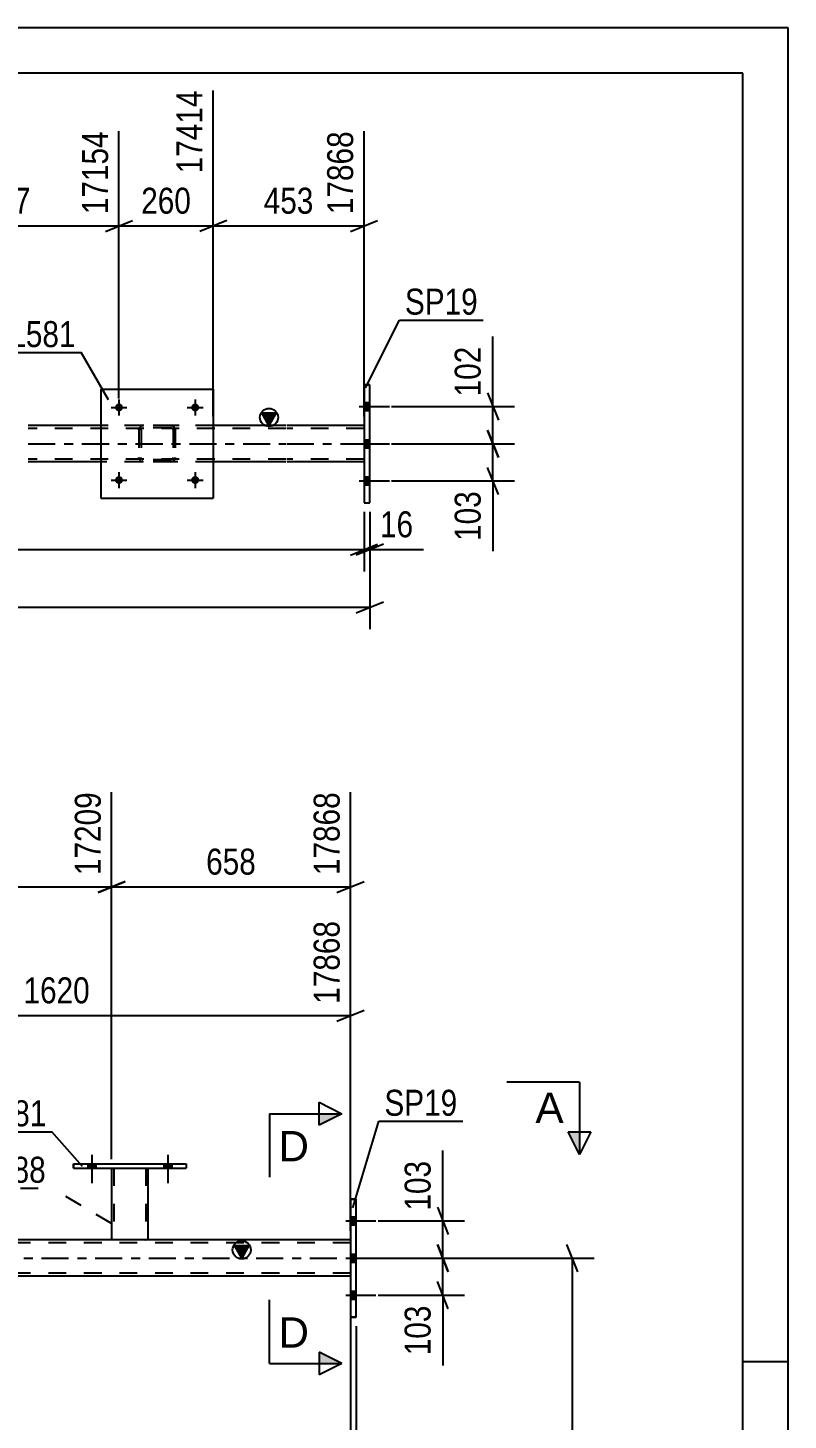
# Model space of a CAD drawing. Header units: millimetres. Extents: x 0 to 841, y 0 to 594.
# Drawn here: x 757.2 to 841, y 440.6 to 594 of the extents above; entities that cross this region are included whole.
import ezdxf

# ---------------------------------------------------------------- set-up
doc = ezdxf.new("R2010")
doc.units = ezdxf.units.MM
doc.linetypes.add('DXK_LINE_DOT2', pattern=[3.9198, 1.9599, -1.9599])
doc.linetypes.add('DXK_LINE_DOT3', pattern=[5.9187, 2.979, -0.9799, 0.9799, -0.9799])
doc.styles.add('Arial', font='ARIAL.TTF', dxfattribs={"height": 0.2})
doc.styles.add('Arial Narrow', font='ARIALN.TTF', dxfattribs={"height": 0.2})

# ---------------------------------------------------------------- blocks, each defined once
blk = doc.blocks.new('Unknown-800831068-1133')
at = {"color": 5, "linetype": 'Continuous'}
for p, q in [((841, 594), (0, 594)), ((841, 0), (841, 594)), ((836, 589), (5, 589)), ((836, 5), (836, 589)), ((841, 447), (836, 447))]:
    blk.add_line(p, q, dxfattribs=at)
blk = doc.blocks.new('Part-800831068-4525 - 4475')
at = {"linetype": 'Continuous'}
blk.add_hatch(color=2, dxfattribs=at).paths.add_polyline_path([(783.75, 550.17), (782.95, 551.57), (784.55, 551.57)])
at = {"color": 2, "linetype": 'Continuous'}
for p, q in [((783.75, 550.17), (782.95, 551.57)), ((782.95, 551.57), (784.55, 551.57)), ((784.55, 551.57), (783.75, 550.17)), ((765.21, 550.17), (757.21, 550.17)), ((785.61, 550.17), (777.61, 550.17)), ((794.23, 550.17), (785.71, 550.17)), ((765.21, 546.17), (757.21, 546.17)), ((785.61, 546.17), (777.61, 546.17)), ((794.23, 546.17), (785.71, 546.17))]:
    blk.add_line(p, q, dxfattribs=at)
at = {"color": 7, "linetype": 'DXK_LINE_DOT2'}
for p, q in [((785.61, 550.17), (757.21, 550.17)), ((785.61, 549.85), (757.21, 549.85)), ((777.61, 550.17), (765.21, 550.17)), ((794.23, 550.17), (785.71, 550.17)), ((794.23, 549.85), (785.71, 549.85)), ((794.23, 550.17), (794.23, 546.17)), ((785.61, 546.49), (757.21, 546.49)), ((794.23, 546.49), (785.71, 546.49)), ((777.61, 546.17), (765.21, 546.17))]:
    blk.add_line(p, q, dxfattribs=at)
at = {"color": 7, "linetype": 'DXK_LINE_DOT3'}
for p, q in [((757.21, 548.17), (785.61, 548.17)), ((785.71, 548.17), (794.23, 548.17))]:
    blk.add_line(p, q, dxfattribs=at)
at = {"color": 2, "linetype": 'Continuous'}
blk.add_circle((783.75, 551.07), 1, dxfattribs=at)
blk = doc.blocks.new('Bolt-800831068-4528 - 4475')
at = {"linetype": 'Continuous'}
for points in [[(794.87, 551.83), (794.87, 552.71), (794.23, 552.71), (794.23, 551.83)], [(794.87, 551.83), (794.87, 552.71), (794.23, 552.71), (794.23, 551.83)], [(794.87, 551.83), (794.87, 552.71), (794.23, 552.71), (794.23, 551.83)], [(794.87, 547.73), (794.87, 548.61), (794.23, 548.61), (794.23, 547.73)], [(794.87, 547.73), (794.87, 548.61), (794.23, 548.61), (794.23, 547.73)], [(794.87, 543.63), (794.87, 544.51), (794.23, 544.51), (794.23, 543.63)], [(794.87, 543.63), (794.87, 544.51), (794.23, 544.51), (794.23, 543.63)], [(794.87, 543.63), (794.87, 544.51), (794.23, 544.51), (794.23, 543.63)]]:
    blk.add_hatch(color=1, dxfattribs=at).paths.add_polyline_path(points)
at = {"color": 1, "linetype": 'Continuous'}
for p, q in [((794.23, 552.71), (794.87, 552.71)), ((794.23, 552.71), (794.87, 552.71)), ((794.23, 552.71), (794.87, 552.71)), ((793.71, 552.27), (797.03, 552.27)), ((793.71, 552.27), (797.03, 552.27)), ((793.71, 552.27), (797.03, 552.27)), ((794.23, 551.83), (794.87, 551.83)), ((794.23, 551.83), (794.87, 551.83)), ((794.23, 551.83), (794.87, 551.83)), ((793.71, 548.17), (797.03, 548.17)), ((793.71, 548.17), (797.03, 548.17)), ((794.23, 548.61), (794.87, 548.61)), ((794.23, 548.61), (794.87, 548.61)), ((794.23, 547.73), (794.87, 547.73)), ((794.23, 547.73), (794.87, 547.73)), ((793.71, 544.07), (797.03, 544.07)), ((793.71, 544.07), (797.03, 544.07)), ((793.71, 544.07), (797.03, 544.07)), ((794.23, 544.51), (794.87, 544.51)), ((794.23, 544.51), (794.87, 544.51)), ((794.23, 544.51), (794.87, 544.51)), ((794.23, 543.63), (794.87, 543.63)), ((794.23, 543.63), (794.87, 543.63)), ((794.23, 543.63), (794.87, 543.63))]:
    blk.add_line(p, q, dxfattribs=at)
blk = doc.blocks.new('Part-800831068-4561 - 4475')
at = {"color": 2, "linetype": 'Continuous'}
for p, q in [((794.23, 554.67), (794.87, 554.67)), ((794.23, 554.67), (794.23, 554.67)), ((794.23, 554.67), (794.23, 541.67)), ((794.87, 554.67), (794.87, 554.67)), ((794.87, 541.67), (794.87, 554.67)), ((794.23, 541.67), (794.87, 541.67))]:
    blk.add_line(p, q, dxfattribs=at)
at = {"color": 7, "linetype": 'DXK_LINE_DOT2'}
for p, q in [((794.87, 554.67), (794.23, 554.67)), ((794.23, 554.67), (794.23, 554.67)), ((794.87, 554.67), (794.87, 554.67)), ((794.23, 541.67), (794.23, 541.67)), ((794.23, 541.67), (794.87, 541.67)), ((794.87, 541.67), (794.87, 541.67))]:
    blk.add_line(p, q, dxfattribs=at)
blk = doc.blocks.new('Part-800831068-6650 - 4475')
at = {"color": 7, "linetype": 'DXK_LINE_DOT2'}
for p, q in [((769.41, 549.69), (769.44, 549.87)), ((769.44, 549.87), (769.41, 549.69)), ((769.41, 549.69), (769.41, 546.65)), ((769.65, 549.69), (769.66, 549.78)), ((769.65, 549.69), (769.65, 546.65)), ((769.66, 549.78), (769.72, 549.86)), ((769.7, 550.13), (769.89, 550.17)), ((769.89, 550.17), (769.7, 550.13)), ((769.72, 549.86), (769.79, 549.91)), ((769.79, 549.91), (769.89, 549.93)), ((772.93, 550.17), (769.89, 550.17)), ((772.93, 549.93), (769.89, 549.93)), ((772.93, 550.17), (773.11, 550.13)), ((773.11, 550.13), (772.93, 550.17)), ((772.93, 549.93), (773.02, 549.91)), ((773.02, 549.91), (773.1, 549.86)), ((773.1, 549.86), (773.15, 549.78)), ((773.15, 549.78), (773.17, 549.69)), ((773.17, 549.69), (773.17, 546.65)), ((773.37, 549.87), (773.41, 549.69)), ((773.41, 549.69), (773.37, 549.87)), ((773.41, 549.69), (773.41, 546.65)), ((769.44, 546.47), (769.41, 546.65)), ((769.41, 546.65), (769.44, 546.47)), ((769.66, 546.56), (769.65, 546.65)), ((769.72, 546.48), (769.66, 546.56)), ((769.89, 546.17), (769.7, 546.21)), ((769.7, 546.21), (769.89, 546.17)), ((769.79, 546.43), (769.72, 546.48)), ((769.89, 546.41), (769.79, 546.43)), ((772.93, 546.41), (769.89, 546.41)), ((773.02, 546.43), (772.93, 546.41)), ((773.11, 546.21), (772.93, 546.17)), ((772.93, 546.17), (773.11, 546.21)), ((773.1, 546.48), (773.02, 546.43)), ((773.15, 546.56), (773.1, 546.48)), ((773.17, 546.65), (773.15, 546.56)), ((773.41, 546.65), (773.37, 546.47)), ((773.37, 546.47), (773.41, 546.65)), ((772.93, 546.17), (769.89, 546.17))]:
    blk.add_line(p, q, dxfattribs=at)
at = {"color": 7, "linetype": 'DXK_LINE_DOT3'}
blk.add_line((771.41, 548.17), (771.41, 548.17), dxfattribs=at)
at = {"color": 7, "linetype": 'DXK_LINE_DOT2'}
for centre, start, end in [((769.89, 549.69), 112.5, 157.5), ((769.89, 549.69), 112.5, 157.5), ((772.93, 549.69), 22.5, 67.5), ((772.93, 549.69), 22.5, 67.5), ((769.89, 546.65), 202.5, 247.5), ((769.89, 546.65), 202.5, 247.5), ((772.93, 546.65), 292.5, 337.5), ((772.93, 546.65), 292.5, 337.5)]:
    blk.add_arc(centre, 0.48, start, end, dxfattribs=at)
blk = doc.blocks.new('Part-800831068-6651 - 4475')
at = {"color": 2, "linetype": 'Continuous'}
for p, q in [((765.21, 554.17), (765.21, 542.17)), ((765.21, 554.17), (777.61, 554.17)), ((777.61, 554.17), (777.61, 542.17)), ((765.21, 542.17), (777.61, 542.17))]:
    blk.add_line(p, q, dxfattribs=at)
blk = doc.blocks.new('Bolt-800831068-6679 - 4475')
at = {"linetype": 'Continuous'}
for points in [[(767.65, 544.17, -1), (766.77, 544.17, -1)], [(776.05, 544.17, -1), (775.17, 544.17, -1)]]:
    blk.add_hatch(color=1, dxfattribs=at).paths.add_polyline_path(points)
at = {"color": 1, "linetype": 'Continuous'}
for p, q in [((767.21, 545.05), (767.21, 543.29)), ((775.61, 545.05), (775.61, 543.29)), ((766.33, 544.17), (768.09, 544.17)), ((774.73, 544.17), (776.49, 544.17))]:
    blk.add_line(p, q, dxfattribs=at)
blk = doc.blocks.new('Bolt-800831068-6680 - 4475')
at = {"linetype": 'Continuous'}
for points in [[(767.65, 552.17, -1), (766.77, 552.17, -1)], [(776.05, 552.17, -1), (775.17, 552.17, -1)]]:
    blk.add_hatch(color=1, dxfattribs=at).paths.add_polyline_path(points)
at = {"color": 1, "linetype": 'Continuous'}
for p, q in [((767.21, 553.05), (767.21, 551.29)), ((775.61, 553.05), (775.61, 551.29)), ((766.33, 552.17), (768.09, 552.17)), ((774.73, 552.17), (776.49, 552.17))]:
    blk.add_line(p, q, dxfattribs=at)
blk = doc.blocks.new('Bolt-800831068-3396 - 3195')
at = {"linetype": 'Continuous'}
for points in [[(793.38, 462.1), (793.38, 462.98), (792.74, 462.98), (792.74, 462.1)], [(793.38, 462.1), (793.38, 462.98), (792.74, 462.98), (792.74, 462.1)], [(793.38, 462.1), (793.38, 462.98), (792.74, 462.98), (792.74, 462.1)], [(793.38, 458), (793.38, 458.88), (792.74, 458.88), (792.74, 458)], [(793.38, 458), (793.38, 458.88), (792.74, 458.88), (792.74, 458)], [(793.38, 453.9), (793.38, 454.78), (792.74, 454.78), (792.74, 453.9)], [(793.38, 453.9), (793.38, 454.78), (792.74, 454.78), (792.74, 453.9)], [(793.38, 453.9), (793.38, 454.78), (792.74, 454.78), (792.74, 453.9)]]:
    blk.add_hatch(color=1, dxfattribs=at).paths.add_polyline_path(points)
at = {"color": 1, "linetype": 'Continuous'}
for p, q in [((792.22, 462.54), (795.54, 462.54)), ((792.22, 462.54), (795.54, 462.54)), ((792.22, 462.54), (795.54, 462.54)), ((792.74, 462.98), (793.38, 462.98)), ((792.74, 462.98), (793.38, 462.98)), ((792.74, 462.98), (793.38, 462.98)), ((792.74, 462.1), (793.38, 462.1)), ((792.74, 462.1), (793.38, 462.1)), ((792.74, 462.1), (793.38, 462.1)), ((792.74, 458.88), (793.38, 458.88)), ((792.74, 458.88), (793.38, 458.88)), ((792.22, 458.44), (795.54, 458.44)), ((792.22, 458.44), (795.54, 458.44)), ((792.74, 458), (793.38, 458)), ((792.74, 458), (793.38, 458)), ((792.22, 454.34), (795.54, 454.34)), ((792.22, 454.34), (795.54, 454.34)), ((792.22, 454.34), (795.54, 454.34)), ((792.74, 454.78), (793.38, 454.78)), ((792.74, 454.78), (793.38, 454.78)), ((792.74, 454.78), (793.38, 454.78)), ((792.74, 453.9), (793.38, 453.9)), ((792.74, 453.9), (793.38, 453.9)), ((792.74, 453.9), (793.38, 453.9))]:
    blk.add_line(p, q, dxfattribs=at)
blk = doc.blocks.new('Part-800831068-3322 - 3195')
at = {"linetype": 'Continuous'}
blk.add_hatch(color=2, dxfattribs=at).paths.add_polyline_path([(780.74, 458.44), (779.94, 459.84), (781.54, 459.84)])
at = {"color": 2, "linetype": 'Continuous'}
for p, q in [((766.4, 460.44), (719.32, 460.44)), ((792.74, 460.44), (770.4, 460.44)), ((780.74, 458.44), (779.94, 459.84)), ((779.94, 459.84), (781.54, 459.84)), ((781.54, 459.84), (780.74, 458.44)), ((792.74, 456.44), (732.2, 456.44))]:
    blk.add_line(p, q, dxfattribs=at)
at = {"color": 7, "linetype": 'DXK_LINE_DOT2'}
for p, q in [((770.4, 460.44), (766.4, 460.44)), ((792.74, 460.44), (792.74, 456.44)), ((792.74, 460.12), (78.02, 460.12)), ((792.74, 456.76), (78.02, 456.76))]:
    blk.add_line(p, q, dxfattribs=at)
at = {"color": 7, "linetype": 'DXK_LINE_DOT3'}
blk.add_line((78.02, 458.44), (792.74, 458.44), dxfattribs=at)
at = {"color": 2, "linetype": 'Continuous'}
blk.add_circle((780.74, 459.34), 1, dxfattribs=at)
blk = doc.blocks.new('Part-800831068-3426 - 3195')
at = {"color": 2, "linetype": 'Continuous'}
for p, q in [((792.74, 464.94), (792.74, 464.94)), ((793.38, 464.94), (792.74, 464.94)), ((792.74, 464.94), (792.74, 451.94)), ((793.38, 464.94), (793.38, 464.94)), ((793.38, 451.94), (793.38, 464.94)), ((792.74, 451.94), (792.74, 451.94)), ((792.74, 451.94), (793.38, 451.94)), ((793.38, 451.94), (793.38, 451.94))]:
    blk.add_line(p, q, dxfattribs=at)
at = {"color": 7, "linetype": 'DXK_LINE_DOT2'}
for p, q in [((792.74, 464.94), (793.38, 464.94)), ((793.38, 451.94), (792.74, 451.94))]:
    blk.add_line(p, q, dxfattribs=at)
blk = doc.blocks.new('Part-800831068-6989 - 3195')
at = {"color": 2, "linetype": 'Continuous'}
for p, q in [((766.4, 468.35), (766.4, 460.44)), ((770.4, 468.35), (770.4, 460.44)), ((770.36, 460.44), (766.4, 460.44)), ((770.4, 460.44), (770.36, 460.44))]:
    blk.add_line(p, q, dxfattribs=at)
at = {"color": 7, "linetype": 'DXK_LINE_DOT2'}
for p, q in [((766.4, 468.35), (770.4, 468.35)), ((766.4, 468.35), (766.4, 468.35)), ((766.4, 468.35), (766.4, 468.35)), ((766.64, 468.35), (766.64, 460.44)), ((770.16, 468.35), (770.16, 460.44)), ((770.4, 468.35), (770.4, 468.35)), ((770.4, 468.35), (770.4, 468.35)), ((770.14, 460.44), (770.16, 460.44))]:
    blk.add_line(p, q, dxfattribs=at)
blk = doc.blocks.new('Part-800831068-6990 - 3195')
at = {"color": 2, "linetype": 'Continuous'}
for p, q in [((762.2, 468.35), (762.2, 468.83)), ((762.2, 468.83), (762.2, 468.83)), ((762.2, 468.83), (774.6, 468.83)), ((762.2, 468.35), (762.2, 468.35)), ((762.2, 468.35), (774.6, 468.35)), ((774.6, 468.83), (774.6, 468.35))]:
    blk.add_line(p, q, dxfattribs=at)
at = {"color": 7, "linetype": 'DXK_LINE_DOT2'}
for p, q in [((762.2, 468.83), (762.2, 468.35)), ((762.2, 468.83), (762.2, 468.83)), ((762.2, 468.35), (762.2, 468.35)), ((774.6, 468.83), (774.6, 468.35))]:
    blk.add_line(p, q, dxfattribs=at)
blk = doc.blocks.new('Bolt-800831068-7018 - 3195')
at = {"linetype": 'Continuous'}
for points in [[(763.76, 468.35), (764.64, 468.35), (764.64, 468.83), (763.76, 468.83)], [(772.16, 468.35), (773.04, 468.35), (773.04, 468.83), (772.16, 468.83)]]:
    blk.add_hatch(color=1, dxfattribs=at).paths.add_polyline_path(points)
at = {"color": 1, "linetype": 'Continuous'}
for p, q in [((764.2, 469.83), (764.2, 466.71)), ((772.6, 469.83), (772.6, 466.71)), ((763.76, 468.83), (763.76, 468.35)), ((764.64, 468.83), (764.64, 468.35)), ((772.16, 468.83), (772.16, 468.35)), ((773.04, 468.83), (773.04, 468.35))]:
    blk.add_line(p, q, dxfattribs=at)
blk = doc.blocks.new('Bolt-800831068-7019 - 3195')
at = {"linetype": 'Continuous'}
for points in [[(763.76, 468.35), (764.64, 468.35), (764.64, 468.83), (763.76, 468.83)], [(772.16, 468.35), (773.04, 468.35), (773.04, 468.83), (772.16, 468.83)]]:
    blk.add_hatch(color=1, dxfattribs=at).paths.add_polyline_path(points)
at = {"color": 1, "linetype": 'Continuous'}
for p, q in [((764.2, 469.83), (764.2, 466.71)), ((772.6, 469.83), (772.6, 466.71)), ((763.76, 468.83), (763.76, 468.35)), ((764.64, 468.83), (764.64, 468.35)), ((772.16, 468.83), (772.16, 468.35)), ((773.04, 468.83), (773.04, 468.35))]:
    blk.add_line(p, q, dxfattribs=at)
blk = doc.blocks.new('StraightDimension-800831068-12046 - 4475')
at = {"color": 7, "linetype": 'Continuous'}
for p, q in [((807.84, 549.67), (809.04, 546.67)), ((797.27, 548.17), (810.84, 548.17)), ((808.44, 544.07), (808.44, 548.17)), ((809.04, 542.57), (807.84, 545.57)), ((797.27, 544.07), (810.84, 544.07))]:
    blk.add_line(p, q, dxfattribs=at)
at = {"color": 0}
blk.add_wipeout([(807.69, 543.54), (803.49, 543.54), (803.49, 536.86), (807.69, 536.86)], dxfattribs=at)
at = {"color": 7, "linetype": 'Continuous'}
blk.add_line((808.44, 544.07), (808.44, 536.33), dxfattribs=at)
blk.add_line((808.44, 544.07), (808.44, 536.33), dxfattribs=at)
at = {"color": 3, "style": 'Arial Narrow'}
blk.add_text('103', height=2.863, rotation=90.0002, dxfattribs=at).set_placement((807.09, 537.46))
blk = doc.blocks.new('StraightDimension-800831068-11054 - 4475')
at = {"color": 7, "linetype": 'Continuous'}
for p, q in [((777.61, 551.17), (777.61, 587.11)), ((794.23, 551.17), (794.23, 582.61)), ((779.11, 572.77), (776.11, 571.57)), ((792.73, 571.57), (795.73, 572.77)), ((777.61, 572.17), (794.23, 572.17))]:
    blk.add_line(p, q, dxfattribs=at)
at = {"color": 0}
blk.add_wipeout([(789.26, 572.92), (789.26, 577.12), (782.57, 577.12), (782.57, 572.92)], dxfattribs=at)
at = {"color": 3, "style": 'Arial Narrow'}
blk.add_text('453', height=2.863, dxfattribs=at).set_placement((783.17, 573.52))
at = {"color": 0, "linetype": 'Continuous'}
blk.add_wipeout([(793.63, 583.21), (789.43, 583.21), (789.43, 572.87), (793.63, 572.87)], dxfattribs=at)
at = {"color": 3, "linetype": 'Continuous', "style": 'Arial Narrow'}
blk.add_text('17868', height=2.863, rotation=90.0002, dxfattribs=at).set_placement((793.03, 573.47))
blk = doc.blocks.new('StraightDimension-800831068-11055 - 4475')
at = {"color": 7, "linetype": 'Continuous'}
for p, q in [((777.61, 551.17), (777.61, 587.11)), ((767.21, 553.17), (767.21, 582.61)), ((765.71, 571.57), (768.71, 572.77)), ((779.11, 572.77), (776.11, 571.57)), ((767.21, 572.17), (777.61, 572.17))]:
    blk.add_line(p, q, dxfattribs=at)
at = {"color": 0}
blk.add_wipeout([(775.75, 572.92), (775.75, 577.12), (769.06, 577.12), (769.06, 572.92)], dxfattribs=at)
at = {"color": 3, "style": 'Arial Narrow'}
blk.add_text('260', height=2.863, dxfattribs=at).set_placement((769.66, 573.52))
at = {"color": 0, "linetype": 'Continuous'}
blk.add_wipeout([(777.01, 587.71), (772.81, 587.71), (772.81, 577.37), (777.01, 577.37)], dxfattribs=at)
at = {"color": 3, "linetype": 'Continuous', "style": 'Arial Narrow'}
blk.add_text('17414', height=2.863, rotation=90.0002, dxfattribs=at).set_placement((776.41, 577.97))
blk = doc.blocks.new('StraightDimension-800831068-11056 - 4475')
at = {"color": 7, "linetype": 'Continuous'}
for p, q in [((740.43, 551.17), (740.43, 587.11)), ((767.21, 553.17), (767.21, 582.61)), ((741.93, 572.77), (738.93, 571.57)), ((765.71, 571.57), (768.71, 572.77)), ((740.43, 572.17), (767.21, 572.17))]:
    blk.add_line(p, q, dxfattribs=at)
at = {"color": 0, "linetype": 'Continuous'}
blk.add_wipeout([(766.61, 583.21), (762.41, 583.21), (762.41, 572.87), (766.61, 572.87)], dxfattribs=at)
at = {"color": 0}
blk.add_wipeout([(758.07, 572.92), (758.07, 577.12), (749.56, 577.12), (749.56, 572.92)], dxfattribs=at)
at = {"color": 3, "linetype": 'Continuous', "style": 'Arial Narrow'}
blk.add_text('17154', height=2.863, rotation=90.0002, dxfattribs=at).set_placement((766.01, 573.47))
at = {"color": 3, "style": 'Arial Narrow'}
blk.add_text('1017', height=2.863, dxfattribs=at).set_placement((750.16, 573.52))
blk = doc.blocks.new('StraightDimension-800831068-12045 - 4475')
at = {"color": 7, "linetype": 'Continuous'}
for p, q in [((807.84, 553.77), (809.04, 550.77)), ((797.27, 552.27), (810.84, 552.27)), ((808.44, 548.17), (808.44, 552.27)), ((809.04, 546.67), (807.84, 549.67)), ((797.27, 548.17), (810.84, 548.17))]:
    blk.add_line(p, q, dxfattribs=at)
at = {"color": 0}
blk.add_wipeout([(807.69, 559.48), (803.49, 559.48), (803.49, 552.79), (807.69, 552.79)], dxfattribs=at)
at = {"color": 7, "linetype": 'Continuous'}
blk.add_line((808.44, 552.27), (808.44, 560), dxfattribs=at)
blk.add_line((808.44, 552.27), (808.44, 560), dxfattribs=at)
at = {"color": 3, "style": 'Arial Narrow'}
blk.add_text('102', height=2.863, rotation=90.0002, dxfattribs=at).set_placement((807.09, 553.39))
blk = doc.blocks.new('StraightDimension-800831068-11753 - 4475')
at = {"color": 7, "linetype": 'Continuous'}
for p, q in [((794.87, 540.67), (794.87, 527.75)), ((94.29, 530.15), (794.87, 530.15)), ((793.37, 529.55), (796.37, 530.75))]:
    blk.add_line(p, q, dxfattribs=at)
blk = doc.blocks.new('StraightDimension-800831068-11764 - 4475')
at = {"color": 7, "linetype": 'Continuous'}
for p, q in [((794.23, 540.67), (794.23, 534.11)), ((794.87, 540.67), (794.87, 534.11)), ((792.73, 535.91), (795.73, 537.11)), ((796.37, 537.11), (793.37, 535.91)), ((794.23, 536.51), (794.87, 536.51))]:
    blk.add_line(p, q, dxfattribs=at)
at = {"color": 0}
blk.add_wipeout([(800.25, 537.26), (800.25, 541.46), (795.39, 541.46), (795.39, 537.26)], dxfattribs=at)
at = {"color": 7, "linetype": 'Continuous'}
blk.add_line((794.87, 536.51), (800.77, 536.51), dxfattribs=at)
blk.add_line((794.87, 536.51), (800.77, 536.51), dxfattribs=at)
at = {"color": 3, "style": 'Arial Narrow'}
blk.add_text('16', height=2.863, dxfattribs=at).set_placement((795.99, 537.86))
blk = doc.blocks.new('StraightDimension-800831068-11765 - 4475')
at = {"color": 7, "linetype": 'Continuous'}
for p, q in [((794.23, 540.67), (794.23, 534.11)), ((792.73, 535.91), (795.73, 537.11)), ((94.93, 536.51), (794.23, 536.51))]:
    blk.add_line(p, q, dxfattribs=at)
blk = doc.blocks.new('StraightDimension-800831068-10512 - 3195')
at = {"color": 7, "linetype": 'Continuous'}
for p, q in [((802.32, 459.94), (803.52, 456.94)), ((795.78, 458.44), (805.32, 458.44)), ((802.92, 454.34), (802.92, 458.44)), ((803.52, 452.84), (802.32, 455.84)), ((795.78, 454.34), (805.32, 454.34))]:
    blk.add_line(p, q, dxfattribs=at)
at = {"color": 0}
blk.add_wipeout([(802.17, 453.82), (797.97, 453.82), (797.97, 447.13), (802.17, 447.13)], dxfattribs=at)
at = {"color": 7, "linetype": 'Continuous'}
blk.add_line((802.92, 454.34), (802.92, 446.61), dxfattribs=at)
blk.add_line((802.92, 454.34), (802.92, 446.61), dxfattribs=at)
at = {"color": 3, "style": 'Arial Narrow'}
blk.add_text('103', height=2.863, rotation=90.0002, dxfattribs=at).set_placement((801.57, 447.73))
blk = doc.blocks.new('StraightDimension-800831068-3844 - 3195')
at = {"color": 7, "linetype": 'Continuous'}
for p, q in [((727.94, 457.44), (727.94, 495.6)), ((792.74, 465.94), (792.74, 495.6)), ((729.44, 485.76), (726.44, 484.56)), ((727.94, 485.16), (792.74, 485.16)), ((791.24, 484.56), (794.24, 485.76))]:
    blk.add_line(p, q, dxfattribs=at)
at = {"color": 0, "linetype": 'Continuous'}
blk.add_wipeout([(792.14, 496.2), (787.94, 496.2), (787.94, 485.86), (792.14, 485.86)], dxfattribs=at)
at = {"color": 0}
blk.add_wipeout([(764.59, 485.91), (764.59, 490.11), (756.08, 490.11), (756.08, 485.91)], dxfattribs=at)
at = {"color": 3, "linetype": 'Continuous', "style": 'Arial Narrow'}
blk.add_text('17868', height=2.863, rotation=90.0002, dxfattribs=at).set_placement((791.54, 486.46))
at = {"color": 3, "style": 'Arial Narrow'}
blk.add_text('1620', height=2.863, dxfattribs=at).set_placement((756.68, 486.51))
blk = doc.blocks.new('StraightDimension-800831068-3964 - 3195')
at = {"color": 7, "linetype": 'Continuous'}
blk.add_line((793.38, 450.94), (793.38, 292.3), dxfattribs=at)
blk = doc.blocks.new('StraightDimension-800831068-10552 - 3195')
at = {"color": 7, "linetype": 'Continuous'}
for p, q in [((715.32, 469.35), (715.32, 509.78)), ((766.4, 469.35), (766.4, 509.78)), ((716.82, 499.94), (713.82, 498.74)), ((715.32, 499.34), (766.4, 499.34)), ((764.9, 498.74), (767.9, 499.94))]:
    blk.add_line(p, q, dxfattribs=at)
at = {"color": 0, "linetype": 'Continuous'}
blk.add_wipeout([(765.8, 510.38), (761.6, 510.38), (761.6, 500.04), (765.8, 500.04)], dxfattribs=at)
at = {"color": 0}
blk.add_wipeout([(745.11, 500.09), (745.11, 504.29), (736.6, 504.29), (736.6, 500.09)], dxfattribs=at)
at = {"color": 3, "linetype": 'Continuous', "style": 'Arial Narrow'}
blk.add_text('17209', height=2.863, rotation=90.0002, dxfattribs=at).set_placement((765.2, 500.64))
at = {"color": 3, "style": 'Arial Narrow'}
blk.add_text('1277', height=2.863, dxfattribs=at).set_placement((737.2, 500.69))
blk = doc.blocks.new('StraightDimension-800831068-4354 - 3195')
at = {"color": 7, "linetype": 'Continuous'}
for p, q in [((817.81, 456.94), (816.61, 459.94)), ((794.38, 458.44), (819.61, 458.44)), ((817.21, 332.58), (817.21, 458.44)), ((816.61, 334.08), (817.81, 331.08)), ((748.8, 332.58), (819.61, 332.58))]:
    blk.add_line(p, q, dxfattribs=at)
at = {"color": 0}
blk.add_wipeout([(816.46, 399.77), (812.26, 399.77), (812.26, 391.26), (816.46, 391.26)], dxfattribs=at)
at = {"color": 3, "style": 'Arial Narrow'}
blk.add_text('3147', height=2.863, rotation=90.0002, dxfattribs=at).set_placement((815.86, 391.86))
blk = doc.blocks.new('StraightDimension-800831068-4364 - 3195')
at = {"color": 7, "linetype": 'Continuous'}
for p, q in [((792.74, 455.44), (792.74, 391.61)), ((747.16, 336.22), (747.16, 396.86)), ((748.66, 394.61), (745.66, 393.41)), ((791.24, 393.41), (794.24, 394.61)), ((747.16, 394.01), (792.74, 394.01))]:
    blk.add_line(p, q, dxfattribs=at)
at = {"color": 0}
blk.add_wipeout([(774.2, 394.76), (774.2, 398.96), (765.69, 398.96), (765.69, 394.76)], dxfattribs=at)
at = {"color": 3, "style": 'Arial Narrow'}
blk.add_text('1139', height=2.863, dxfattribs=at).set_placement((766.29, 395.36))
blk = doc.blocks.new('StraightDimension-800831068-10511 - 3195')
at = {"color": 7, "linetype": 'Continuous'}
for p, q in [((802.32, 464.04), (803.52, 461.04)), ((795.78, 462.54), (805.32, 462.54)), ((802.92, 458.44), (802.92, 462.54)), ((803.52, 456.94), (802.32, 459.94)), ((795.78, 458.44), (805.32, 458.44))]:
    blk.add_line(p, q, dxfattribs=at)
at = {"color": 0}
blk.add_wipeout([(802.17, 469.75), (797.97, 469.75), (797.97, 463.07), (802.17, 463.07)], dxfattribs=at)
at = {"color": 7, "linetype": 'Continuous'}
blk.add_line((802.92, 462.54), (802.92, 470.28), dxfattribs=at)
blk.add_line((802.92, 462.54), (802.92, 470.28), dxfattribs=at)
at = {"color": 3, "style": 'Arial Narrow'}
blk.add_text('103', height=2.863, rotation=90.0002, dxfattribs=at).set_placement((801.57, 463.67))
blk = doc.blocks.new('StraightDimension-800831068-10551 - 3195')
at = {"color": 7, "linetype": 'Continuous'}
for p, q in [((766.4, 469.35), (766.4, 509.78)), ((792.74, 461.44), (792.74, 509.78)), ((767.9, 499.94), (764.9, 498.74)), ((766.4, 499.34), (792.74, 499.34)), ((791.24, 498.74), (794.24, 499.94))]:
    blk.add_line(p, q, dxfattribs=at)
at = {"color": 0, "linetype": 'Continuous'}
blk.add_wipeout([(792.14, 510.38), (787.94, 510.38), (787.94, 500.04), (792.14, 500.04)], dxfattribs=at)
at = {"color": 0}
blk.add_wipeout([(782.91, 500.09), (782.91, 504.29), (776.22, 504.29), (776.22, 500.09)], dxfattribs=at)
at = {"color": 3, "linetype": 'Continuous', "style": 'Arial Narrow'}
blk.add_text('17868', height=2.863, rotation=90.0002, dxfattribs=at).set_placement((791.54, 500.64))
at = {"color": 3, "style": 'Arial Narrow'}
blk.add_text('658', height=2.863, dxfattribs=at).set_placement((776.82, 500.69))
blk = doc.blocks.new('Mark-800831068-4557 - 4475')
at = {"color": 0}
blk.add_wipeout([(806.78, 562.4), (806.78, 565.4), (798.74, 565.4), (798.74, 562.4)], dxfattribs=at)
blk.add_wipeout([(806.78, 562.4), (806.78, 565.4), (798.74, 565.4), (798.74, 562.4)], dxfattribs=at)
at = {"color": 30, "linetype": 'Continuous'}
for p, q in [((794.38, 554.33), (798.14, 561.8)), ((798.14, 561.8), (807.38, 561.8))]:
    blk.add_line(p, q, dxfattribs=at)
at = {"color": 3, "style": 'Arial Narrow'}
blk.add_text('SP19', height=2.863, dxfattribs=at).set_placement((798.74, 562.4))
blk = doc.blocks.new('Mark-800831068-11818 - 4475')
at = {"color": 0}
blk.add_wipeout([(762.44, 558.82), (762.44, 561.82), (752.93, 561.82), (752.93, 558.82)], dxfattribs=at)
blk.add_wipeout([(762.44, 558.82), (762.44, 561.82), (752.93, 561.82), (752.93, 558.82)], dxfattribs=at)
at = {"color": 30, "linetype": 'Continuous'}
for p in [(752.33, 558.22), (766.04, 553.02)]:
    blk.add_line(p, (763.04, 558.22), dxfattribs=at)
at = {"color": 3, "style": 'Arial Narrow'}
blk.add_text('PL581', height=2.863, dxfattribs=at).set_placement((752.93, 558.82))
blk = doc.blocks.new('Mark-800831068-10814 - 3195')
at = {"color": 0}
blk.add_wipeout([(759.16, 466.74), (759.16, 469.74), (749.1, 469.74), (749.1, 466.74)], dxfattribs=at)
blk.add_wipeout([(759.16, 466.74), (759.16, 469.74), (749.1, 469.74), (749.1, 466.74)], dxfattribs=at)
at = {"color": 30, "linetype": 'DXK_LINE_DOT2'}
for p in [(748.5, 466.14), (766.4, 462.24)]:
    blk.add_line(p, (759.76, 466.14), dxfattribs=at)
at = {"color": 3, "style": 'Arial Narrow'}
blk.add_text('M1488', height=2.863, dxfattribs=at).set_placement((749.1, 466.74))
blk = doc.blocks.new('SectionMark-800831068-4398 - 3195')
at = {"linetype": 'Continuous'}
blk.add_hatch(color=6, dxfattribs=at).paths.add_polyline_path([(816.74, 472.34), (817.99, 472.34), (817.99, 469.84)])
at = {"color": 6, "linetype": 'Continuous'}
for p, q in [((817.99, 477.84), (809.99, 477.84)), ((817.99, 477.84), (817.99, 469.84)), ((816.74, 472.34), (819.24, 472.34)), ((817.99, 469.84), (816.74, 472.34)), ((819.24, 472.34), (817.99, 469.84))]:
    blk.add_line(p, q, dxfattribs=at)
at = {"color": 0, "linetype": 'Continuous'}
blk.add_wipeout([(816.24, 473.34), (816.24, 476.84), (813.13, 476.84), (813.13, 473.34)], dxfattribs=at)
at = {"color": 3, "linetype": 'Continuous', "style": 'Arial'}
blk.add_text('A', height=3.34, dxfattribs=at).set_placement((813.13, 473.34))
blk = doc.blocks.new('Mark-800831068-3422 - 3195')
at = {"color": 0}
blk.add_wipeout([(804.52, 474.12), (804.52, 477.12), (796.48, 477.12), (796.48, 474.12)], dxfattribs=at)
blk.add_wipeout([(804.52, 474.12), (804.52, 477.12), (796.48, 477.12), (796.48, 474.12)], dxfattribs=at)
at = {"color": 30, "linetype": 'Continuous'}
for p, q in [((792.98, 463.97), (795.88, 473.52)), ((795.88, 473.52), (805.12, 473.52))]:
    blk.add_line(p, q, dxfattribs=at)
at = {"color": 3, "style": 'Arial Narrow'}
blk.add_text('SP19', height=2.863, dxfattribs=at).set_placement((796.48, 474.12))
blk = doc.blocks.new('SectionMark-800831068-4396 - 3195')
at = {"linetype": 'Continuous'}
for points in [[(789.29, 473.1), (789.29, 474.35), (791.79, 474.35)], [(789.29, 446.82), (789.29, 448.07), (791.79, 446.82)]]:
    blk.add_hatch(color=6, dxfattribs=at).paths.add_polyline_path(points)
at = {"color": 6, "linetype": 'Continuous'}
for p, q in [((783.79, 474.35), (783.79, 467.35)), ((783.79, 474.35), (791.79, 474.35)), ((789.29, 473.1), (789.29, 475.6)), ((789.29, 475.6), (791.79, 474.35)), ((791.79, 474.35), (789.29, 473.1)), ((783.79, 446.82), (783.79, 453.82)), ((791.79, 446.82), (789.29, 448.07)), ((789.29, 448.07), (789.29, 445.57)), ((783.79, 446.82), (791.79, 446.82)), ((791.79, 446.82), (789.29, 445.57))]:
    blk.add_line(p, q, dxfattribs=at)
at = {"color": 0, "linetype": 'Continuous'}
for points in [[(788.16, 469.1), (788.16, 472.6), (784.79, 472.6), (784.79, 469.1)], [(788.16, 448.57), (788.16, 452.07), (784.79, 452.07), (784.79, 448.57)]]:
    blk.add_wipeout(points, dxfattribs=at)
at = {"color": 3, "linetype": 'Continuous', "style": 'Arial'}
for p in [(784.79, 469.1), (784.79, 448.57)]:
    blk.add_text('D', height=3.34, dxfattribs=at).set_placement(p)
blk = doc.blocks.new('Mark-800831068-10817 - 3195')
at = {"color": 0}
blk.add_wipeout([(759.22, 472.96), (759.22, 475.96), (749.71, 475.96), (749.71, 472.96)], dxfattribs=at)
blk.add_wipeout([(759.22, 472.96), (759.22, 475.96), (749.71, 475.96), (749.71, 472.96)], dxfattribs=at)
at = {"color": 30, "linetype": 'Continuous'}
for p in [(749.11, 472.36), (763.18, 468.54)]:
    blk.add_line(p, (759.82, 472.36), dxfattribs=at)
at = {"color": 3, "style": 'Arial Narrow'}
blk.add_text('PL581', height=2.863, dxfattribs=at).set_placement((749.71, 472.96))

msp = doc.modelspace()

# ---------------------------------------------------------------- block references
for name in ['Unknown-800831068-1133', 'Part-800831068-6651 - 4475', 'Part-800831068-4561 - 4475', 'Bolt-800831068-6680 - 4475', 'Bolt-800831068-4528 - 4475', 'Part-800831068-4525 - 4475', 'Part-800831068-6650 - 4475', 'Bolt-800831068-6679 - 4475', 'Bolt-800831068-7018 - 3195', 'Bolt-800831068-7019 - 3195', 'Part-800831068-6990 - 3195', 'Part-800831068-6989 - 3195', 'Part-800831068-3426 - 3195', 'Bolt-800831068-3396 - 3195', 'Part-800831068-3322 - 3195']:
    msp.add_blockref(name, (0, 0))

# ---------------------------------------------------------------- next in the draw order: block references
for name in ['StraightDimension-800831068-11054 - 4475', 'StraightDimension-800831068-12046 - 4475', 'StraightDimension-800831068-11753 - 4475', 'StraightDimension-800831068-3844 - 3195', 'StraightDimension-800831068-10512 - 3195', 'StraightDimension-800831068-3964 - 3195']:
    msp.add_blockref(name, (0, 0))

# ---------------------------------------------------------------- next in the draw order: block references
for name in ['StraightDimension-800831068-11055 - 4475', 'StraightDimension-800831068-12045 - 4475', 'StraightDimension-800831068-11764 - 4475', 'StraightDimension-800831068-10552 - 3195', 'StraightDimension-800831068-4354 - 3195']:
    msp.add_blockref(name, (0, 0))

# ---------------------------------------------------------------- next in the draw order: block references
for name in ['StraightDimension-800831068-11056 - 4475', 'Mark-800831068-4557 - 4475', 'StraightDimension-800831068-11765 - 4475', 'StraightDimension-800831068-10551 - 3195', 'StraightDimension-800831068-10511 - 3195', 'StraightDimension-800831068-4364 - 3195']:
    msp.add_blockref(name, (0, 0))

# ---------------------------------------------------------------- next in the draw order: block references
for name in ['Mark-800831068-11818 - 4475', 'Mark-800831068-10814 - 3195']:
    msp.add_blockref(name, (0, 0))

# ---------------------------------------------------------------- next in the draw order: block references
msp.add_blockref('SectionMark-800831068-4398 - 3195', (0, 0))

# ---------------------------------------------------------------- next in the draw order: block references
for name in ['Mark-800831068-10817 - 3195', 'Mark-800831068-3422 - 3195', 'SectionMark-800831068-4396 - 3195']:
    msp.add_blockref(name, (0, 0))

doc.saveas('drawing.dxf')
